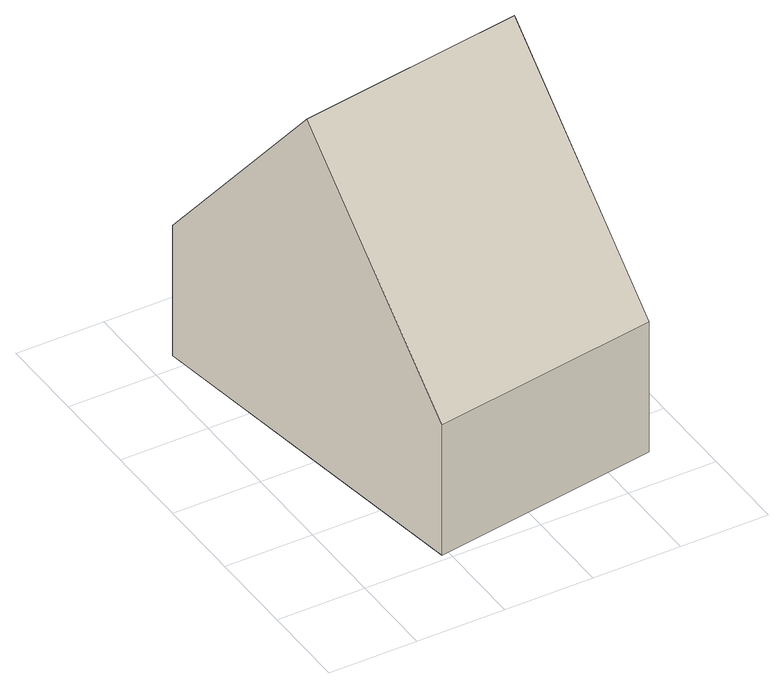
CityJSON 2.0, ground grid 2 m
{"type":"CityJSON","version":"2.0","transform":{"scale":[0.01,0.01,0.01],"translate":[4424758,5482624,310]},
"CityObjects":{
"building1":{"type":"Building","geometry":[{"type":"Solid","lod":"1","boundaries":[[[[0,1,2,3,4,5]],[[6,7,2,1]],[[5,8,9,6,1,0]],[[10,8,5,4]],[[4,3,2,7,11,10]],[[11,7,6,9]],[[10,11,9,8]]]]}]}
},
"vertices":[
[122,426,60],[60,838,60],[578,918,60],[641,506,60],[703,94,60],[184,14,60],[60,838,380],[578,918,380],[184,14,380],[122,426,888],[703,94,380],[641,506,888]
]}
